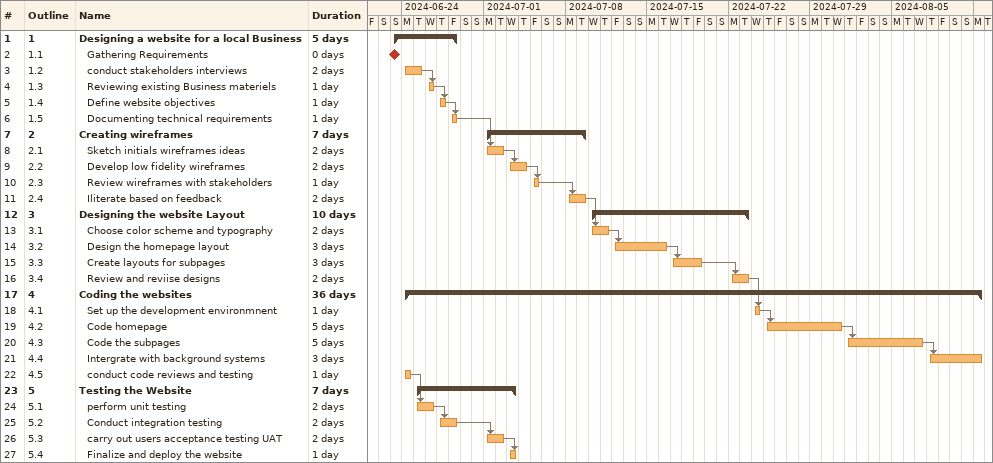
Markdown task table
| ID | WBS | Task | Duration | Start | Finish | Predecessors |
|---|---|---|---|---|---|---|
| 1 | 1 | **Designing a website for a local Business** | 5d | 2024-06-23 | 2024-06-28 |  |
| 2 | 1.1 | Gathering Requirements | 0d | 2024-06-23 | 2024-06-23 |  |
| 3 | 1.2 | conduct stakeholders interviews | 2d | 2024-06-24 | 2024-06-25 |  |
| 4 | 1.3 | Reviewing existing Business materiels | 1d | 2024-06-26 | 2024-06-26 | 3 |
| 5 | 1.4 | Define website objectives | 1d | 2024-06-27 | 2024-06-27 | 4 |
| 6 | 1.5 | Documenting technical requirements | 1d | 2024-06-28 | 2024-06-28 | 5 |
| 7 | 2 | **Creating wireframes** | 7d | 2024-07-01 | 2024-07-09 |  |
| 8 | 2.1 | Sketch initials wireframes ideas | 2d | 2024-07-01 | 2024-07-02 | 6 |
| 9 | 2.2 | Develop low fidelity wireframes | 2d | 2024-07-03 | 2024-07-04 | 8 |
| 10 | 2.3 | Review wireframes with stakeholders | 1d | 2024-07-05 | 2024-07-05 | 9 |
| 11 | 2.4 | Iliterate based on feedback | 2d | 2024-07-08 | 2024-07-09 | 10 |
| 12 | 3 | **Designing the website Layout** | 10d | 2024-07-10 | 2024-07-23 |  |
| 13 | 3.1 | Choose color scheme and typography | 2d | 2024-07-10 | 2024-07-11 | 11 |
| 14 | 3.2 | Design the homepage layout | 3d | 2024-07-12 | 2024-07-16 | 13 |
| 15 | 3.3 | Create layouts for subpages | 3d | 2024-07-17 | 2024-07-19 | 14 |
| 16 | 3.4 | Review and reviise designs | 2d | 2024-07-22 | 2024-07-23 | 15 |
| 17 | 4 | **Coding the websites** | 36d | 2024-06-24 | 2024-08-12 |  |
| 18 | 4.1 | Set up the development environmnent | 1d | 2024-07-24 | 2024-07-24 | 16 |
| 19 | 4.2 | Code homepage | 5d | 2024-07-25 | 2024-07-31 | 18 |
| 20 | 4.3 | Code the subpages | 5d | 2024-08-01 | 2024-08-07 | 19 |
| 21 | 4.4 | Intergrate with background systems | 3d | 2024-08-08 | 2024-08-12 | 20 |
| 22 | 4.5 | conduct code reviews and testing | 1d | 2024-06-24 | 2024-06-24 |  |
| 23 | 5 | **Testing the Website** | 7d | 2024-06-25 | 2024-07-03 |  |
| 24 | 5.1 | perform unit testing | 2d | 2024-06-25 | 2024-06-26 | 22 |
| 25 | 5.2 | Conduct integration testing | 2d | 2024-06-27 | 2024-06-28 | 24 |
| 26 | 5.3 | carry out users acceptance testing UAT | 2d | 2024-07-01 | 2024-07-02 | 25 |
| 27 | 5.4 | Finalize and deploy the website | 1d | 2024-07-03 | 2024-07-03 | 26 |
